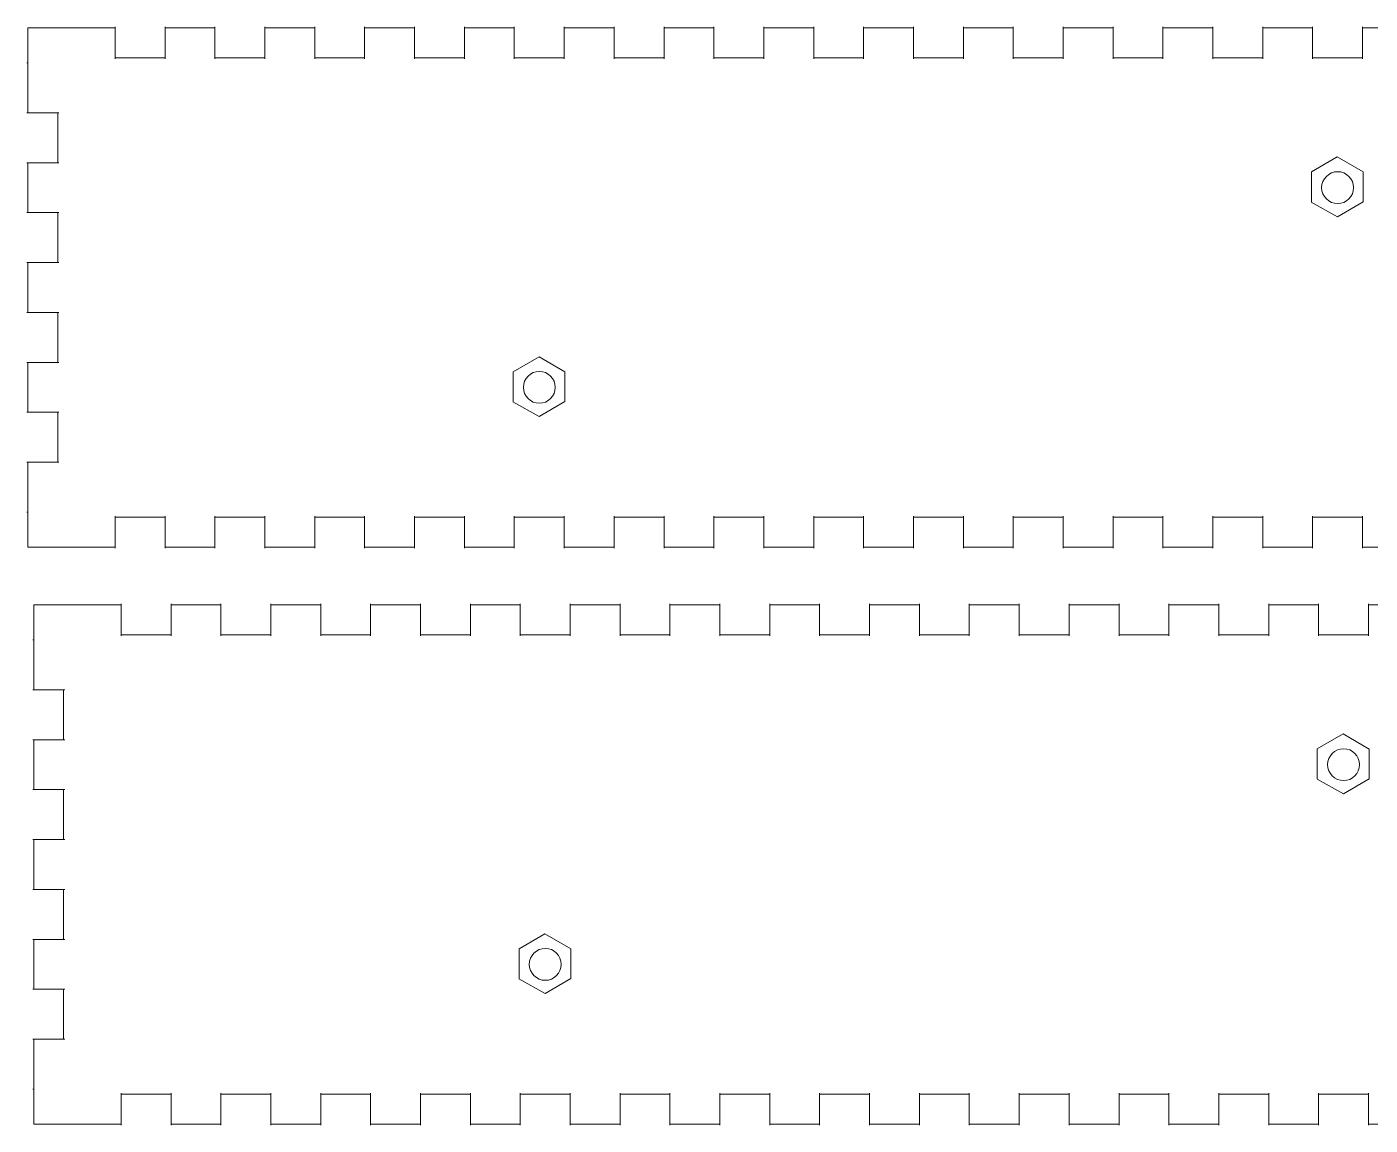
# Model space of a CAD drawing. Header units: centimetres. Extents: x -16.7 to 10.7, y -10.4 to 12.1.
# Drawn here: x -16.22 to -2.76, y -10.38 to 0.62 of the extents above; entities that cross this region are included whole.
import ezdxf

# ---------------------------------------------------------------- set-up
doc = ezdxf.new("R2010")
doc.units = ezdxf.units.CM
doc.header["$MEASUREMENT"] = 0
doc.layers.add('Layer 1', color=7, linetype='Continuous')

msp = doc.modelspace()

# ---------------------------------------------------------------- linework, layer by layer
at = {"layer": 'Layer 1', "color": 250, "lineweight": 20}
for centre in [(-3.08514, -0.99367), (-11.08514, -2.99367), (-3.02548, -6.77238), (-11.02548, -8.77238)]:
    msp.add_ellipse(centre, major_axis=(0, 0.16), ratio=1, dxfattribs=at)
for points in [[(-16.21156, -0.24367), (-16.21156, -0.24367), (-16.21156, 0.60633), (-16.21156, 0.60633)], [(-16.21156, 0.60633), (-16.21156, 0.60633), (-15.33561, 0.60633), (-15.33561, 0.60633)], [(-15.33561, 0.29633), (-15.33561, 0.29633), (-15.33561, 0.61633), (-15.33561, 0.61633)], [(-14.83561, 0.29633), (-14.83561, 0.29633), (-14.83561, 0.61633), (-14.83561, 0.61633)], [(-14.83561, 0.60633), (-14.83561, 0.60633), (-14.33561, 0.60633), (-14.33561, 0.60633)], [(-14.33561, 0.29633), (-14.33561, 0.29633), (-14.33561, 0.61633), (-14.33561, 0.61633)], [(-13.83561, 0.29633), (-13.83561, 0.29633), (-13.83561, 0.61633), (-13.83561, 0.61633)], [(-13.83561, 0.60633), (-13.83561, 0.60633), (-13.33561, 0.60633), (-13.33561, 0.60633)], [(-13.33561, 0.29633), (-13.33561, 0.29633), (-13.33561, 0.61633), (-13.33561, 0.61633)], [(-12.83561, 0.29633), (-12.83561, 0.29633), (-12.83561, 0.61633), (-12.83561, 0.61633)], [(-12.83561, 0.60633), (-12.83561, 0.60633), (-12.33561, 0.60633), (-12.33561, 0.60633)], [(-12.33561, 0.29633), (-12.33561, 0.29633), (-12.33561, 0.61633), (-12.33561, 0.61633)], [(-11.83561, 0.29633), (-11.83561, 0.29633), (-11.83561, 0.61633), (-11.83561, 0.61633)], [(-11.83561, 0.60633), (-11.83561, 0.60633), (-11.33561, 0.60633), (-11.33561, 0.60633)], [(-11.33561, 0.29633), (-11.33561, 0.29633), (-11.33561, 0.61633), (-11.33561, 0.61633)], [(-10.83561, 0.29633), (-10.83561, 0.29633), (-10.83561, 0.61633), (-10.83561, 0.61633)], [(-10.83561, 0.60633), (-10.83561, 0.60633), (-10.33561, 0.60633), (-10.33561, 0.60633)], [(-10.33561, 0.29633), (-10.33561, 0.29633), (-10.33561, 0.61633), (-10.33561, 0.61633)], [(-9.83561, 0.29633), (-9.83561, 0.29633), (-9.83561, 0.61633), (-9.83561, 0.61633)], [(-9.83561, 0.60633), (-9.83561, 0.60633), (-9.33561, 0.60633), (-9.33561, 0.60633)], [(-9.33561, 0.29633), (-9.33561, 0.29633), (-9.33561, 0.61633), (-9.33561, 0.61633)], [(-8.83561, 0.29633), (-8.83561, 0.29633), (-8.83561, 0.61633), (-8.83561, 0.61633)], [(-8.83561, 0.60633), (-8.83561, 0.60633), (-8.33561, 0.60633), (-8.33561, 0.60633)], [(-8.33561, 0.29633), (-8.33561, 0.29633), (-8.33561, 0.61633), (-8.33561, 0.61633)], [(-7.83561, 0.29633), (-7.83561, 0.29633), (-7.83561, 0.61633), (-7.83561, 0.61633)], [(-7.83561, 0.60633), (-7.83561, 0.60633), (-7.33561, 0.60633), (-7.33561, 0.60633)], [(-7.33561, 0.29633), (-7.33561, 0.29633), (-7.33561, 0.61633), (-7.33561, 0.61633)], [(-6.83561, 0.29633), (-6.83561, 0.29633), (-6.83561, 0.61633), (-6.83561, 0.61633)], [(-6.83561, 0.60633), (-6.83561, 0.60633), (-6.33561, 0.60633), (-6.33561, 0.60633)], [(-6.33561, 0.29633), (-6.33561, 0.29633), (-6.33561, 0.61633), (-6.33561, 0.61633)], [(-5.83561, 0.29633), (-5.83561, 0.29633), (-5.83561, 0.61633), (-5.83561, 0.61633)], [(-5.83561, 0.60633), (-5.83561, 0.60633), (-5.33561, 0.60633), (-5.33561, 0.60633)], [(-5.33561, 0.29633), (-5.33561, 0.29633), (-5.33561, 0.61633), (-5.33561, 0.61633)], [(-4.83561, 0.29633), (-4.83561, 0.29633), (-4.83561, 0.61633), (-4.83561, 0.61633)], [(-4.83561, 0.60633), (-4.83561, 0.60633), (-4.33561, 0.60633), (-4.33561, 0.60633)], [(-4.33561, 0.29633), (-4.33561, 0.29633), (-4.33561, 0.61633), (-4.33561, 0.61633)], [(-3.83561, 0.29633), (-3.83561, 0.29633), (-3.83561, 0.61633), (-3.83561, 0.61633)], [(-3.83561, 0.60633), (-3.83561, 0.60633), (-3.33561, 0.60633), (-3.33561, 0.60633)], [(-3.33561, 0.29633), (-3.33561, 0.29633), (-3.33561, 0.61633), (-3.33561, 0.61633)], [(-2.83561, 0.29633), (-2.83561, 0.29633), (-2.83561, 0.61633), (-2.83561, 0.61633)], [(-2.83561, 0.60633), (-2.83561, 0.60633), (-2.33561, 0.60633), (-2.33561, 0.60633)], [(-15.33561, 0.30633), (-15.33561, 0.30633), (-14.83561, 0.30633), (-14.83561, 0.30633)], [(-14.33561, 0.30633), (-14.33561, 0.30633), (-13.83561, 0.30633), (-13.83561, 0.30633)], [(-13.33561, 0.30633), (-13.33561, 0.30633), (-12.83561, 0.30633), (-12.83561, 0.30633)], [(-12.33561, 0.30633), (-12.33561, 0.30633), (-11.83561, 0.30633), (-11.83561, 0.30633)], [(-11.33561, 0.30633), (-11.33561, 0.30633), (-10.83561, 0.30633), (-10.83561, 0.30633)], [(-10.33561, 0.30633), (-10.33561, 0.30633), (-9.83561, 0.30633), (-9.83561, 0.30633)], [(-9.33561, 0.30633), (-9.33561, 0.30633), (-8.83561, 0.30633), (-8.83561, 0.30633)], [(-8.33561, 0.30633), (-8.33561, 0.30633), (-7.83561, 0.30633), (-7.83561, 0.30633)], [(-7.33561, 0.30633), (-7.33561, 0.30633), (-6.83561, 0.30633), (-6.83561, 0.30633)], [(-6.33561, 0.30633), (-6.33561, 0.30633), (-5.83561, 0.30633), (-5.83561, 0.30633)], [(-5.33561, 0.30633), (-5.33561, 0.30633), (-4.83561, 0.30633), (-4.83561, 0.30633)], [(-4.33561, 0.30633), (-4.33561, 0.30633), (-3.83561, 0.30633), (-3.83561, 0.30633)], [(-3.33561, 0.30633), (-3.33561, 0.30633), (-2.83561, 0.30633), (-2.83561, 0.30633)], [(-16.22061, 0.25633), (-16.22061, 0.25633), (-16.21156, 0.25633), (-16.21156, 0.25633)], [(-16.22061, -0.24367), (-16.22061, -0.24367), (-15.90061, -0.24367), (-15.90061, -0.24367)], [(-15.9116, -0.74367), (-15.9116, -0.74367), (-15.9116, -0.24367), (-15.9116, -0.24367)], [(-16.22061, -0.74367), (-16.22061, -0.74367), (-15.90061, -0.74367), (-15.90061, -0.74367)], [(-16.21156, -1.24367), (-16.21156, -1.24367), (-16.21156, -0.74367), (-16.21156, -0.74367)], [(-16.22061, -1.24367), (-16.22061, -1.24367), (-15.90061, -1.24367), (-15.90061, -1.24367)], [(-15.9116, -1.74367), (-15.9116, -1.74367), (-15.9116, -1.24367), (-15.9116, -1.24367)], [(-16.22061, -1.74367), (-16.22061, -1.74367), (-15.90061, -1.74367), (-15.90061, -1.74367)], [(-16.21156, -2.24367), (-16.21156, -2.24367), (-16.21156, -1.74367), (-16.21156, -1.74367)], [(-16.22061, -2.24367), (-16.22061, -2.24367), (-15.90061, -2.24367), (-15.90061, -2.24367)], [(-15.9116, -2.74367), (-15.9116, -2.74367), (-15.9116, -2.24367), (-15.9116, -2.24367)], [(-16.22061, -2.74367), (-16.22061, -2.74367), (-15.90061, -2.74367), (-15.90061, -2.74367)], [(-16.21156, -3.24367), (-16.21156, -3.24367), (-16.21156, -2.74367), (-16.21156, -2.74367)], [(-16.22061, -3.24367), (-16.22061, -3.24367), (-15.90061, -3.24367), (-15.90061, -3.24367)], [(-15.9116, -3.74367), (-15.9116, -3.74367), (-15.9116, -3.24367), (-15.9116, -3.24367)], [(-16.22061, -3.74367), (-16.22061, -3.74367), (-15.90061, -3.74367), (-15.90061, -3.74367)], [(-16.21156, -4.59367), (-16.21156, -4.59367), (-16.21156, -3.74367), (-16.21156, -3.74367)], [(-16.22061, -4.24367), (-16.22061, -4.24367), (-16.21156, -4.24367), (-16.21156, -4.24367)], [(-15.33561, -4.60367), (-15.33561, -4.60367), (-15.33561, -4.28367), (-15.33561, -4.28367)], [(-14.83561, -4.29367), (-14.83561, -4.29367), (-15.33561, -4.29367), (-15.33561, -4.29367)], [(-14.83561, -4.60367), (-14.83561, -4.60367), (-14.83561, -4.28367), (-14.83561, -4.28367)], [(-14.33561, -4.60367), (-14.33561, -4.60367), (-14.33561, -4.28367), (-14.33561, -4.28367)], [(-13.83561, -4.29367), (-13.83561, -4.29367), (-14.33561, -4.29367), (-14.33561, -4.29367)], [(-13.83561, -4.60367), (-13.83561, -4.60367), (-13.83561, -4.28367), (-13.83561, -4.28367)], [(-13.33561, -4.60367), (-13.33561, -4.60367), (-13.33561, -4.28367), (-13.33561, -4.28367)], [(-12.83561, -4.29367), (-12.83561, -4.29367), (-13.33561, -4.29367), (-13.33561, -4.29367)], [(-12.83561, -4.60367), (-12.83561, -4.60367), (-12.83561, -4.28367), (-12.83561, -4.28367)], [(-12.33561, -4.60367), (-12.33561, -4.60367), (-12.33561, -4.28367), (-12.33561, -4.28367)], [(-11.83561, -4.29367), (-11.83561, -4.29367), (-12.33561, -4.29367), (-12.33561, -4.29367)], [(-11.83561, -4.60367), (-11.83561, -4.60367), (-11.83561, -4.28367), (-11.83561, -4.28367)], [(-11.33561, -4.60367), (-11.33561, -4.60367), (-11.33561, -4.28367), (-11.33561, -4.28367)], [(-10.83561, -4.29367), (-10.83561, -4.29367), (-11.33561, -4.29367), (-11.33561, -4.29367)], [(-10.83561, -4.60367), (-10.83561, -4.60367), (-10.83561, -4.28367), (-10.83561, -4.28367)], [(-10.33561, -4.60367), (-10.33561, -4.60367), (-10.33561, -4.28367), (-10.33561, -4.28367)], [(-9.83561, -4.29367), (-9.83561, -4.29367), (-10.33561, -4.29367), (-10.33561, -4.29367)], [(-9.83561, -4.60367), (-9.83561, -4.60367), (-9.83561, -4.28367), (-9.83561, -4.28367)], [(-9.33561, -4.60367), (-9.33561, -4.60367), (-9.33561, -4.28367), (-9.33561, -4.28367)], [(-8.83561, -4.29367), (-8.83561, -4.29367), (-9.33561, -4.29367), (-9.33561, -4.29367)], [(-8.83561, -4.60367), (-8.83561, -4.60367), (-8.83561, -4.28367), (-8.83561, -4.28367)], [(-8.33561, -4.60367), (-8.33561, -4.60367), (-8.33561, -4.28367), (-8.33561, -4.28367)], [(-7.83561, -4.29367), (-7.83561, -4.29367), (-8.33561, -4.29367), (-8.33561, -4.29367)], [(-7.83561, -4.60367), (-7.83561, -4.60367), (-7.83561, -4.28367), (-7.83561, -4.28367)], [(-7.33561, -4.60367), (-7.33561, -4.60367), (-7.33561, -4.28367), (-7.33561, -4.28367)], [(-6.83561, -4.29367), (-6.83561, -4.29367), (-7.33561, -4.29367), (-7.33561, -4.29367)], [(-6.83561, -4.60367), (-6.83561, -4.60367), (-6.83561, -4.28367), (-6.83561, -4.28367)], [(-6.33561, -4.60367), (-6.33561, -4.60367), (-6.33561, -4.28367), (-6.33561, -4.28367)], [(-5.83561, -4.29367), (-5.83561, -4.29367), (-6.33561, -4.29367), (-6.33561, -4.29367)], [(-5.83561, -4.60367), (-5.83561, -4.60367), (-5.83561, -4.28367), (-5.83561, -4.28367)], [(-5.33561, -4.60367), (-5.33561, -4.60367), (-5.33561, -4.28367), (-5.33561, -4.28367)], [(-4.83561, -4.29367), (-4.83561, -4.29367), (-5.33561, -4.29367), (-5.33561, -4.29367)], [(-4.83561, -4.60367), (-4.83561, -4.60367), (-4.83561, -4.28367), (-4.83561, -4.28367)], [(-4.33561, -4.60367), (-4.33561, -4.60367), (-4.33561, -4.28367), (-4.33561, -4.28367)], [(-3.83561, -4.29367), (-3.83561, -4.29367), (-4.33561, -4.29367), (-4.33561, -4.29367)], [(-3.83561, -4.60367), (-3.83561, -4.60367), (-3.83561, -4.28367), (-3.83561, -4.28367)], [(-3.33561, -4.60367), (-3.33561, -4.60367), (-3.33561, -4.28367), (-3.33561, -4.28367)], [(-2.83561, -4.29367), (-2.83561, -4.29367), (-3.33561, -4.29367), (-3.33561, -4.29367)], [(-2.83561, -4.60367), (-2.83561, -4.60367), (-2.83561, -4.28367), (-2.83561, -4.28367)], [(-16.21156, -4.59367), (-16.21156, -4.59367), (-15.33561, -4.59367), (-15.33561, -4.59367)], [(-14.83561, -4.59367), (-14.83561, -4.59367), (-14.33561, -4.59367), (-14.33561, -4.59367)], [(-13.83561, -4.59367), (-13.83561, -4.59367), (-13.33561, -4.59367), (-13.33561, -4.59367)], [(-12.83561, -4.59367), (-12.83561, -4.59367), (-12.33561, -4.59367), (-12.33561, -4.59367)], [(-11.83561, -4.59367), (-11.83561, -4.59367), (-11.33561, -4.59367), (-11.33561, -4.59367)], [(-10.83561, -4.59367), (-10.83561, -4.59367), (-10.33561, -4.59367), (-10.33561, -4.59367)], [(-9.83561, -4.59367), (-9.83561, -4.59367), (-9.33561, -4.59367), (-9.33561, -4.59367)], [(-8.83561, -4.59367), (-8.83561, -4.59367), (-8.33561, -4.59367), (-8.33561, -4.59367)], [(-7.83561, -4.59367), (-7.83561, -4.59367), (-7.33561, -4.59367), (-7.33561, -4.59367)], [(-6.83561, -4.59367), (-6.83561, -4.59367), (-6.33561, -4.59367), (-6.33561, -4.59367)], [(-5.83561, -4.59367), (-5.83561, -4.59367), (-5.33561, -4.59367), (-5.33561, -4.59367)], [(-4.83561, -4.59367), (-4.83561, -4.59367), (-4.33561, -4.59367), (-4.33561, -4.59367)], [(-3.83561, -4.59367), (-3.83561, -4.59367), (-3.33561, -4.59367), (-3.33561, -4.59367)], [(-2.83561, -4.59367), (-2.83561, -4.59367), (-2.33561, -4.59367), (-2.33561, -4.59367)], [(-16.1519, -6.02238), (-16.1519, -6.02238), (-16.1519, -5.17238), (-16.1519, -5.17238)], [(-16.1519, -5.17238), (-16.1519, -5.17238), (-15.27595, -5.17238), (-15.27595, -5.17238)], [(-15.27595, -5.48238), (-15.27595, -5.48238), (-15.27595, -5.16238), (-15.27595, -5.16238)], [(-14.77595, -5.48238), (-14.77595, -5.48238), (-14.77595, -5.16238), (-14.77595, -5.16238)], [(-14.77595, -5.17238), (-14.77595, -5.17238), (-14.27595, -5.17238), (-14.27595, -5.17238)], [(-14.27595, -5.48238), (-14.27595, -5.48238), (-14.27595, -5.16238), (-14.27595, -5.16238)], [(-13.77595, -5.48238), (-13.77595, -5.48238), (-13.77595, -5.16238), (-13.77595, -5.16238)], [(-13.77595, -5.17238), (-13.77595, -5.17238), (-13.27595, -5.17238), (-13.27595, -5.17238)], [(-13.27595, -5.48238), (-13.27595, -5.48238), (-13.27595, -5.16238), (-13.27595, -5.16238)], [(-12.77595, -5.48238), (-12.77595, -5.48238), (-12.77595, -5.16238), (-12.77595, -5.16238)], [(-12.77595, -5.17238), (-12.77595, -5.17238), (-12.27595, -5.17238), (-12.27595, -5.17238)], [(-12.27595, -5.48238), (-12.27595, -5.48238), (-12.27595, -5.16238), (-12.27595, -5.16238)], [(-11.77595, -5.48238), (-11.77595, -5.48238), (-11.77595, -5.16238), (-11.77595, -5.16238)], [(-11.77595, -5.17238), (-11.77595, -5.17238), (-11.27595, -5.17238), (-11.27595, -5.17238)], [(-11.27595, -5.48238), (-11.27595, -5.48238), (-11.27595, -5.16238), (-11.27595, -5.16238)], [(-10.77595, -5.48238), (-10.77595, -5.48238), (-10.77595, -5.16238), (-10.77595, -5.16238)], [(-10.77595, -5.17238), (-10.77595, -5.17238), (-10.27595, -5.17238), (-10.27595, -5.17238)], [(-10.27595, -5.48238), (-10.27595, -5.48238), (-10.27595, -5.16238), (-10.27595, -5.16238)], [(-9.77595, -5.48238), (-9.77595, -5.48238), (-9.77595, -5.16238), (-9.77595, -5.16238)], [(-9.77595, -5.17238), (-9.77595, -5.17238), (-9.27595, -5.17238), (-9.27595, -5.17238)], [(-9.27595, -5.48238), (-9.27595, -5.48238), (-9.27595, -5.16238), (-9.27595, -5.16238)], [(-8.77595, -5.48238), (-8.77595, -5.48238), (-8.77595, -5.16238), (-8.77595, -5.16238)], [(-8.77595, -5.17238), (-8.77595, -5.17238), (-8.27595, -5.17238), (-8.27595, -5.17238)], [(-8.27595, -5.48238), (-8.27595, -5.48238), (-8.27595, -5.16238), (-8.27595, -5.16238)], [(-7.77595, -5.48238), (-7.77595, -5.48238), (-7.77595, -5.16238), (-7.77595, -5.16238)], [(-7.77595, -5.17238), (-7.77595, -5.17238), (-7.27595, -5.17238), (-7.27595, -5.17238)], [(-7.27595, -5.48238), (-7.27595, -5.48238), (-7.27595, -5.16238), (-7.27595, -5.16238)], [(-6.77595, -5.48238), (-6.77595, -5.48238), (-6.77595, -5.16238), (-6.77595, -5.16238)], [(-6.77595, -5.17238), (-6.77595, -5.17238), (-6.27595, -5.17238), (-6.27595, -5.17238)], [(-6.27595, -5.48238), (-6.27595, -5.48238), (-6.27595, -5.16238), (-6.27595, -5.16238)], [(-5.77595, -5.48238), (-5.77595, -5.48238), (-5.77595, -5.16238), (-5.77595, -5.16238)], [(-5.77595, -5.17238), (-5.77595, -5.17238), (-5.27595, -5.17238), (-5.27595, -5.17238)], [(-5.27595, -5.48238), (-5.27595, -5.48238), (-5.27595, -5.16238), (-5.27595, -5.16238)], [(-4.77595, -5.48238), (-4.77595, -5.48238), (-4.77595, -5.16238), (-4.77595, -5.16238)], [(-4.77595, -5.17238), (-4.77595, -5.17238), (-4.27595, -5.17238), (-4.27595, -5.17238)], [(-4.27595, -5.48238), (-4.27595, -5.48238), (-4.27595, -5.16238), (-4.27595, -5.16238)], [(-3.77595, -5.48238), (-3.77595, -5.48238), (-3.77595, -5.16238), (-3.77595, -5.16238)], [(-3.77595, -5.17238), (-3.77595, -5.17238), (-3.27595, -5.17238), (-3.27595, -5.17238)], [(-3.27595, -5.48238), (-3.27595, -5.48238), (-3.27595, -5.16238), (-3.27595, -5.16238)], [(-2.77595, -5.48238), (-2.77595, -5.48238), (-2.77595, -5.16238), (-2.77595, -5.16238)], [(-2.77595, -5.17238), (-2.77595, -5.17238), (-2.27595, -5.17238), (-2.27595, -5.17238)], [(-15.27595, -5.47238), (-15.27595, -5.47238), (-14.77595, -5.47238), (-14.77595, -5.47238)], [(-14.27595, -5.47238), (-14.27595, -5.47238), (-13.77595, -5.47238), (-13.77595, -5.47238)], [(-13.27595, -5.47238), (-13.27595, -5.47238), (-12.77595, -5.47238), (-12.77595, -5.47238)], [(-12.27595, -5.47238), (-12.27595, -5.47238), (-11.77595, -5.47238), (-11.77595, -5.47238)], [(-11.27595, -5.47238), (-11.27595, -5.47238), (-10.77595, -5.47238), (-10.77595, -5.47238)], [(-10.27595, -5.47238), (-10.27595, -5.47238), (-9.77595, -5.47238), (-9.77595, -5.47238)], [(-9.27595, -5.47238), (-9.27595, -5.47238), (-8.77595, -5.47238), (-8.77595, -5.47238)], [(-8.27595, -5.47238), (-8.27595, -5.47238), (-7.77595, -5.47238), (-7.77595, -5.47238)], [(-7.27595, -5.47238), (-7.27595, -5.47238), (-6.77595, -5.47238), (-6.77595, -5.47238)], [(-6.27595, -5.47238), (-6.27595, -5.47238), (-5.77595, -5.47238), (-5.77595, -5.47238)], [(-5.27595, -5.47238), (-5.27595, -5.47238), (-4.77595, -5.47238), (-4.77595, -5.47238)], [(-4.27595, -5.47238), (-4.27595, -5.47238), (-3.77595, -5.47238), (-3.77595, -5.47238)], [(-3.27595, -5.47238), (-3.27595, -5.47238), (-2.77595, -5.47238), (-2.77595, -5.47238)], [(-16.16095, -5.52238), (-16.16095, -5.52238), (-16.1519, -5.52238), (-16.1519, -5.52238)], [(-16.16095, -6.02238), (-16.16095, -6.02238), (-15.84095, -6.02238), (-15.84095, -6.02238)], [(-15.85194, -6.52238), (-15.85194, -6.52238), (-15.85194, -6.02238), (-15.85194, -6.02238)], [(-16.16095, -6.52238), (-16.16095, -6.52238), (-15.84095, -6.52238), (-15.84095, -6.52238)], [(-16.1519, -7.02238), (-16.1519, -7.02238), (-16.1519, -6.52238), (-16.1519, -6.52238)], [(-16.16095, -7.02238), (-16.16095, -7.02238), (-15.84095, -7.02238), (-15.84095, -7.02238)], [(-15.85194, -7.52238), (-15.85194, -7.52238), (-15.85194, -7.02238), (-15.85194, -7.02238)], [(-16.16095, -7.52238), (-16.16095, -7.52238), (-15.84095, -7.52238), (-15.84095, -7.52238)], [(-16.1519, -8.02238), (-16.1519, -8.02238), (-16.1519, -7.52238), (-16.1519, -7.52238)], [(-16.16095, -8.02238), (-16.16095, -8.02238), (-15.84095, -8.02238), (-15.84095, -8.02238)], [(-15.85194, -8.52238), (-15.85194, -8.52238), (-15.85194, -8.02238), (-15.85194, -8.02238)], [(-16.16095, -8.52238), (-16.16095, -8.52238), (-15.84095, -8.52238), (-15.84095, -8.52238)], [(-16.1519, -9.02238), (-16.1519, -9.02238), (-16.1519, -8.52238), (-16.1519, -8.52238)], [(-16.16095, -9.02238), (-16.16095, -9.02238), (-15.84095, -9.02238), (-15.84095, -9.02238)], [(-15.85194, -9.52238), (-15.85194, -9.52238), (-15.85194, -9.02238), (-15.85194, -9.02238)], [(-16.16095, -9.52238), (-16.16095, -9.52238), (-15.84095, -9.52238), (-15.84095, -9.52238)], [(-16.1519, -10.37238), (-16.1519, -10.37238), (-16.1519, -9.52238), (-16.1519, -9.52238)], [(-16.16095, -10.02238), (-16.16095, -10.02238), (-16.1519, -10.02238), (-16.1519, -10.02238)], [(-15.27595, -10.38238), (-15.27595, -10.38238), (-15.27595, -10.06238), (-15.27595, -10.06238)], [(-14.77595, -10.07238), (-14.77595, -10.07238), (-15.27595, -10.07238), (-15.27595, -10.07238)], [(-14.77595, -10.38238), (-14.77595, -10.38238), (-14.77595, -10.06238), (-14.77595, -10.06238)], [(-14.27595, -10.38238), (-14.27595, -10.38238), (-14.27595, -10.06238), (-14.27595, -10.06238)], [(-13.77595, -10.07238), (-13.77595, -10.07238), (-14.27595, -10.07238), (-14.27595, -10.07238)], [(-13.77595, -10.38238), (-13.77595, -10.38238), (-13.77595, -10.06238), (-13.77595, -10.06238)], [(-13.27595, -10.38238), (-13.27595, -10.38238), (-13.27595, -10.06238), (-13.27595, -10.06238)], [(-12.77595, -10.07238), (-12.77595, -10.07238), (-13.27595, -10.07238), (-13.27595, -10.07238)], [(-12.77595, -10.38238), (-12.77595, -10.38238), (-12.77595, -10.06238), (-12.77595, -10.06238)], [(-12.27595, -10.38238), (-12.27595, -10.38238), (-12.27595, -10.06238), (-12.27595, -10.06238)], [(-11.77595, -10.07238), (-11.77595, -10.07238), (-12.27595, -10.07238), (-12.27595, -10.07238)], [(-11.77595, -10.38238), (-11.77595, -10.38238), (-11.77595, -10.06238), (-11.77595, -10.06238)], [(-11.27595, -10.38238), (-11.27595, -10.38238), (-11.27595, -10.06238), (-11.27595, -10.06238)], [(-10.77595, -10.07238), (-10.77595, -10.07238), (-11.27595, -10.07238), (-11.27595, -10.07238)], [(-10.77595, -10.38238), (-10.77595, -10.38238), (-10.77595, -10.06238), (-10.77595, -10.06238)], [(-10.27595, -10.38238), (-10.27595, -10.38238), (-10.27595, -10.06238), (-10.27595, -10.06238)], [(-9.77595, -10.07238), (-9.77595, -10.07238), (-10.27595, -10.07238), (-10.27595, -10.07238)], [(-9.77595, -10.38238), (-9.77595, -10.38238), (-9.77595, -10.06238), (-9.77595, -10.06238)], [(-9.27595, -10.38238), (-9.27595, -10.38238), (-9.27595, -10.06238), (-9.27595, -10.06238)], [(-8.77595, -10.07238), (-8.77595, -10.07238), (-9.27595, -10.07238), (-9.27595, -10.07238)], [(-8.77595, -10.38238), (-8.77595, -10.38238), (-8.77595, -10.06238), (-8.77595, -10.06238)], [(-8.27595, -10.38238), (-8.27595, -10.38238), (-8.27595, -10.06238), (-8.27595, -10.06238)], [(-7.77595, -10.07238), (-7.77595, -10.07238), (-8.27595, -10.07238), (-8.27595, -10.07238)], [(-7.77595, -10.38238), (-7.77595, -10.38238), (-7.77595, -10.06238), (-7.77595, -10.06238)], [(-7.27595, -10.38238), (-7.27595, -10.38238), (-7.27595, -10.06238), (-7.27595, -10.06238)], [(-6.77595, -10.07238), (-6.77595, -10.07238), (-7.27595, -10.07238), (-7.27595, -10.07238)], [(-6.77595, -10.38238), (-6.77595, -10.38238), (-6.77595, -10.06238), (-6.77595, -10.06238)], [(-6.27595, -10.38238), (-6.27595, -10.38238), (-6.27595, -10.06238), (-6.27595, -10.06238)], [(-5.77595, -10.07238), (-5.77595, -10.07238), (-6.27595, -10.07238), (-6.27595, -10.07238)], [(-5.77595, -10.38238), (-5.77595, -10.38238), (-5.77595, -10.06238), (-5.77595, -10.06238)], [(-5.27595, -10.38238), (-5.27595, -10.38238), (-5.27595, -10.06238), (-5.27595, -10.06238)], [(-4.77595, -10.07238), (-4.77595, -10.07238), (-5.27595, -10.07238), (-5.27595, -10.07238)], [(-4.77595, -10.38238), (-4.77595, -10.38238), (-4.77595, -10.06238), (-4.77595, -10.06238)], [(-4.27595, -10.38238), (-4.27595, -10.38238), (-4.27595, -10.06238), (-4.27595, -10.06238)], [(-3.77595, -10.07238), (-3.77595, -10.07238), (-4.27595, -10.07238), (-4.27595, -10.07238)], [(-3.77595, -10.38238), (-3.77595, -10.38238), (-3.77595, -10.06238), (-3.77595, -10.06238)], [(-3.27595, -10.38238), (-3.27595, -10.38238), (-3.27595, -10.06238), (-3.27595, -10.06238)], [(-2.77595, -10.07238), (-2.77595, -10.07238), (-3.27595, -10.07238), (-3.27595, -10.07238)], [(-2.77595, -10.38238), (-2.77595, -10.38238), (-2.77595, -10.06238), (-2.77595, -10.06238)], [(-16.1519, -10.37238), (-16.1519, -10.37238), (-15.27595, -10.37238), (-15.27595, -10.37238)], [(-14.77595, -10.37238), (-14.77595, -10.37238), (-14.27595, -10.37238), (-14.27595, -10.37238)], [(-13.77595, -10.37238), (-13.77595, -10.37238), (-13.27595, -10.37238), (-13.27595, -10.37238)], [(-12.77595, -10.37238), (-12.77595, -10.37238), (-12.27595, -10.37238), (-12.27595, -10.37238)], [(-11.77595, -10.37238), (-11.77595, -10.37238), (-11.27595, -10.37238), (-11.27595, -10.37238)], [(-10.77595, -10.37238), (-10.77595, -10.37238), (-10.27595, -10.37238), (-10.27595, -10.37238)], [(-9.77595, -10.37238), (-9.77595, -10.37238), (-9.27595, -10.37238), (-9.27595, -10.37238)], [(-8.77595, -10.37238), (-8.77595, -10.37238), (-8.27595, -10.37238), (-8.27595, -10.37238)], [(-7.77595, -10.37238), (-7.77595, -10.37238), (-7.27595, -10.37238), (-7.27595, -10.37238)], [(-6.77595, -10.37238), (-6.77595, -10.37238), (-6.27595, -10.37238), (-6.27595, -10.37238)], [(-5.77595, -10.37238), (-5.77595, -10.37238), (-5.27595, -10.37238), (-5.27595, -10.37238)], [(-4.77595, -10.37238), (-4.77595, -10.37238), (-4.27595, -10.37238), (-4.27595, -10.37238)], [(-3.77595, -10.37238), (-3.77595, -10.37238), (-3.27595, -10.37238), (-3.27595, -10.37238)], [(-2.77595, -10.37238), (-2.77595, -10.37238), (-2.27595, -10.37238), (-2.27595, -10.37238)]]:
    msp.add_open_spline(points, degree=3, dxfattribs=at)
at = {"layer": 'Layer 1', "color": 250, "lineweight": 9}
for points, knots in [([(-3.34844, -0.8366), (-3.34844, -0.8366), (-3.08851, -0.68652), (-3.08851, -0.68652), (-3.08851, -0.68652), (-3.08851, -0.68652), (-2.82843, -0.83691), (-2.82843, -0.83691)], [0, 0, 0, 0, 0.33333333, 0.33333333, 0.33333333, 0.33333333, 1, 1, 1, 1]), ([(-3.35012, -1.1381), (-3.35012, -1.1381), (-3.08758, -1.28652), (-3.08758, -1.28652), (-3.08758, -1.28652), (-3.08758, -1.28652), (-2.82843, -1.13683), (-2.82843, -1.13683), (-2.82843, -1.13683), (-2.82843, -1.13683), (-2.82843, -0.83691), (-2.82843, -0.83691)], [0, 0, 0, 0, 0.25, 0.25, 0.25, 0.25, 0.5, 0.5, 0.5, 0.5, 1, 1, 1, 1]), ([(-11.34791, -2.83667), (-11.34791, -2.83667), (-11.08798, -2.68659), (-11.08798, -2.68659), (-11.08798, -2.68659), (-11.08798, -2.68659), (-10.8279, -2.83698), (-10.8279, -2.83698)], [0, 0, 0, 0, 0.33333333, 0.33333333, 0.33333333, 0.33333333, 1, 1, 1, 1]), ([(-11.34959, -3.13817), (-11.34959, -3.13817), (-11.08705, -3.28659), (-11.08705, -3.28659), (-11.08705, -3.28659), (-11.08705, -3.28659), (-10.8279, -3.1369), (-10.8279, -3.1369), (-10.8279, -3.1369), (-10.8279, -3.1369), (-10.8279, -2.83698), (-10.8279, -2.83698)], [0, 0, 0, 0, 0.25, 0.25, 0.25, 0.25, 0.5, 0.5, 0.5, 0.5, 1, 1, 1, 1]), ([(-3.28878, -6.61531), (-3.28878, -6.61531), (-3.02885, -6.46523), (-3.02885, -6.46523), (-3.02885, -6.46523), (-3.02885, -6.46523), (-2.76877, -6.61562), (-2.76877, -6.61562)], [0, 0, 0, 0, 0.33333333, 0.33333333, 0.33333333, 0.33333333, 1, 1, 1, 1]), ([(-3.29046, -6.91681), (-3.29046, -6.91681), (-3.02792, -7.06523), (-3.02792, -7.06523), (-3.02792, -7.06523), (-3.02792, -7.06523), (-2.76877, -6.91554), (-2.76877, -6.91554), (-2.76877, -6.91554), (-2.76877, -6.91554), (-2.76877, -6.61562), (-2.76877, -6.61562)], [0, 0, 0, 0, 0.25, 0.25, 0.25, 0.25, 0.5, 0.5, 0.5, 0.5, 1, 1, 1, 1]), ([(-11.28825, -8.61538), (-11.28825, -8.61538), (-11.02832, -8.4653), (-11.02832, -8.4653), (-11.02832, -8.4653), (-11.02832, -8.4653), (-10.76824, -8.61569), (-10.76824, -8.61569)], [0, 0, 0, 0, 0.33333333, 0.33333333, 0.33333333, 0.33333333, 1, 1, 1, 1]), ([(-11.28993, -8.91688), (-11.28993, -8.91688), (-11.02739, -9.0653), (-11.02739, -9.0653), (-11.02739, -9.0653), (-11.02739, -9.0653), (-10.76824, -8.91561), (-10.76824, -8.91561), (-10.76824, -8.91561), (-10.76824, -8.91561), (-10.76824, -8.61569), (-10.76824, -8.61569)], [0, 0, 0, 0, 0.25, 0.25, 0.25, 0.25, 0.5, 0.5, 0.5, 0.5, 1, 1, 1, 1])]:
    msp.add_open_spline(points, degree=3, knots=knots, dxfattribs=at)
for points in [[(-3.34844, -0.8366), (-3.34844, -0.8366), (-3.34844, -1.13642), (-3.34844, -1.13642)], [(-11.34791, -2.83667), (-11.34791, -2.83667), (-11.34791, -3.13649), (-11.34791, -3.13649)], [(-3.28878, -6.61531), (-3.28878, -6.61531), (-3.28878, -6.91513), (-3.28878, -6.91513)], [(-11.28825, -8.61538), (-11.28825, -8.61538), (-11.28825, -8.9152), (-11.28825, -8.9152)]]:
    msp.add_open_spline(points, degree=3, dxfattribs=at)

doc.saveas('drawing.dxf')
